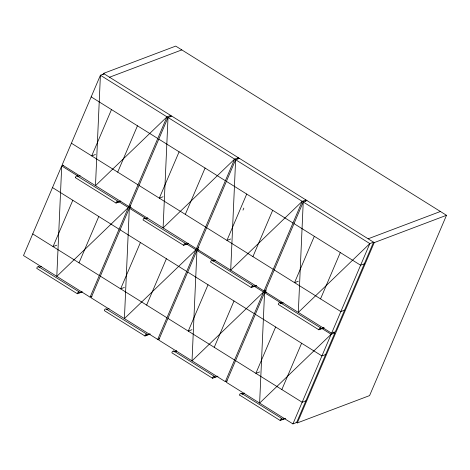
<?xml version="1.0" encoding="UTF-8"?>
<svg xmlns="http://www.w3.org/2000/svg" width="470" height="470" viewBox="0 0 470 470"><rect width="100%" height="100%" fill="white"/><g stroke="black" fill="none" stroke-linecap="round" stroke-linejoin="round"><path stroke-width="0.7" d="M38.575 266.707L79.154 291.876L78.848 292.928L82.097 291.7M77.262 176.009L117.841 201.184L117.535 202.235L120.784 201.007M106.173 309.007L146.763 334.123L146.458 335.175L149.713 333.947M144.854 218.309L185.45 243.425L185.145 244.476L188.394 243.249M173.765 351.313C173.653 350.273 171.462 352.071 171.955 352.876L212.575 378.25L217.974 376.247M212.446 260.615C212.546 259.516 210.108 261.326 210.642 262.178L251.256 287.558L256.661 285.549M241.351 393.619L241.386 393.249L281.982 418.611L281.683 419.663L284.932 418.435M280.032 302.921L280.026 302.533L320.669 327.919L320.364 328.971L323.619 327.743M102.871 74.765L103.447 73.42L175.721 46.101L446.5 215.295L369.59 395.599L297.322 422.918L296.1 422.154M72.803 200.267L53.04 246.603L56.752 245.199M111.49 109.569L91.721 155.911L95.439 154.507M79.013 262.836L98.782 216.5M117.7 172.143L137.463 125.801M63.579 165.24L61.723 165.939L23.5 255.551L90.093 297.163L128.316 207.552L130.178 206.847M104.123 73.843L100.41 75.247L62.187 164.858L128.78 206.471L167.003 116.854L170.722 115.45L170.146 116.801M140.412 242.514L120.649 288.85L124.368 287.446M179.099 151.816L159.33 198.158L163.049 196.754M146.628 305.083L166.392 258.741M185.309 214.385L205.079 168.049M131.195 207.482L129.332 208.187L91.11 297.798L157.709 339.411L195.931 249.793L197.788 249.094M171.738 116.084L168.019 117.488L129.796 207.106L196.389 248.712L234.612 159.101L238.331 157.697L237.755 159.042M208.022 284.755L188.258 331.097L191.977 329.693M246.709 194.063L226.945 240.399L230.658 238.995M242.978 210.119L243.836 208.104M214.238 347.33L234.001 300.988M252.919 256.632L272.688 210.296M198.804 249.729L196.942 250.428L158.719 340.045L225.318 381.652L263.541 292.04L265.397 291.341M239.347 158.331L235.629 159.735L197.406 249.347L263.999 290.959L302.222 201.348L305.941 199.944L305.365 201.289M275.637 327.002L255.868 373.339L259.587 371.935M314.318 236.304L294.555 282.646L298.274 281.242M281.847 389.571L301.611 343.235M320.534 298.879L340.298 252.537M266.414 291.976L264.557 292.675L226.334 382.286L292.928 423.899L331.15 334.288L334.869 332.883L333.624 332.102M331.614 333.207L369.837 243.589L373.55 242.185L335.327 331.796L331.614 333.207L265.015 291.594L303.238 201.983L306.957 200.578M334.869 332.883L296.646 422.495L292.928 423.899M297.322 422.918L374.232 242.608L446.5 215.295M109.539 77.227L181.814 49.908M78.22 176.362L80.17 175.627M120.778 201.313L116.037 203.069L116.554 201.706L117.841 201.184M128.78 206.471L130.637 205.766M145.177 218.856L147.78 217.874M38.881 267.307L41.483 266.32M188.388 243.554L183.647 245.311L143.009 219.919L143.591 218.532L144.854 218.062M196.389 248.712L198.869 247.778M82.091 292.005L77.35 293.762L36.713 268.364L37.294 266.983L38.575 266.537M90.093 297.163L91.956 296.464M212.787 261.097L215.389 260.116M106.49 309.548L109.093 308.567M368.133 238.801L440.408 211.488M256.003 285.496L252.754 286.724C254.252 284.614 250.633 286.3 251.256 287.558M263.999 290.959L266.478 290.025M150.365 334L144.966 336.009L104.346 310.629L104.863 309.272L106.091 308.737M157.709 339.411L159.565 338.706M364.321 263.823L360.607 265.227L294.009 223.62M280.396 303.344L282.999 302.363M281.001 303.42L282.993 302.668M174.106 351.795L176.702 350.814M174.705 351.871L176.697 351.119M344.557 310.165L340.838 311.569L274.245 269.956M324.271 327.796L318.872 329.805L319.389 328.442L320.669 327.919M217.322 376.188L214.073 377.422C215.566 375.336 212.017 376.946 212.575 378.25M225.318 381.652L227.175 380.953M325.639 354.521L321.921 355.925L255.328 314.312M241.715 394.042L244.312 393.055M242.32 394.113L244.306 393.361M305.87 400.857L302.157 402.261L235.558 360.649M285.584 418.494L280.185 420.497L239.671 395.117M75.482 177.695L75.94 176.332L77.256 175.845M146.763 334.123L145.483 334.646L144.966 336.009M279.997 302.533L278.769 303.068L278.228 304.407L318.872 329.805M185.45 243.425L184.17 243.954L183.647 245.311M75.417 177.689L116.014 203.052M79.154 291.876L77.873 292.405L77.35 293.762M173.73 350.978L214.373 376.37M241.404 393.272L240.088 393.76L239.53 395.076M281.982 418.611L280.702 419.14L280.185 420.497M103.447 73.42L374.232 242.608M91.18 96.885L157.773 138.491M158.79 139.126L225.383 180.738M226.399 181.373L292.998 222.986M71.416 143.221L138.01 184.833M139.026 185.468L205.619 227.075M206.636 227.709L273.229 269.322M78.525 176.438L61.723 165.939L56.8 276.36L128.316 207.552L118.981 201.718M146.141 218.685L129.332 208.187L124.409 318.601L195.931 249.793L186.596 243.965M213.75 260.932L196.942 250.428L192.018 360.848L263.541 292.04L254.205 286.207M281.982 303.561L264.557 292.675L259.628 403.096L331.15 334.288L321.815 328.454M212.44 260.292L253.06 285.672M52.493 187.577L119.092 229.19M120.103 229.824L186.702 271.431M187.718 272.065L254.311 313.678M32.73 233.919L99.323 275.526M100.339 276.16L166.932 317.773M167.949 318.407L234.548 360.014M100.41 75.247L95.481 185.662L167.003 116.854L100.41 75.247M168.019 117.488L163.09 227.909L234.612 159.101L168.019 117.488M235.629 159.735L230.705 270.156L302.222 201.348L235.629 159.735M303.238 201.983L298.315 312.397L369.837 243.589L303.238 201.983"/></g></svg>
